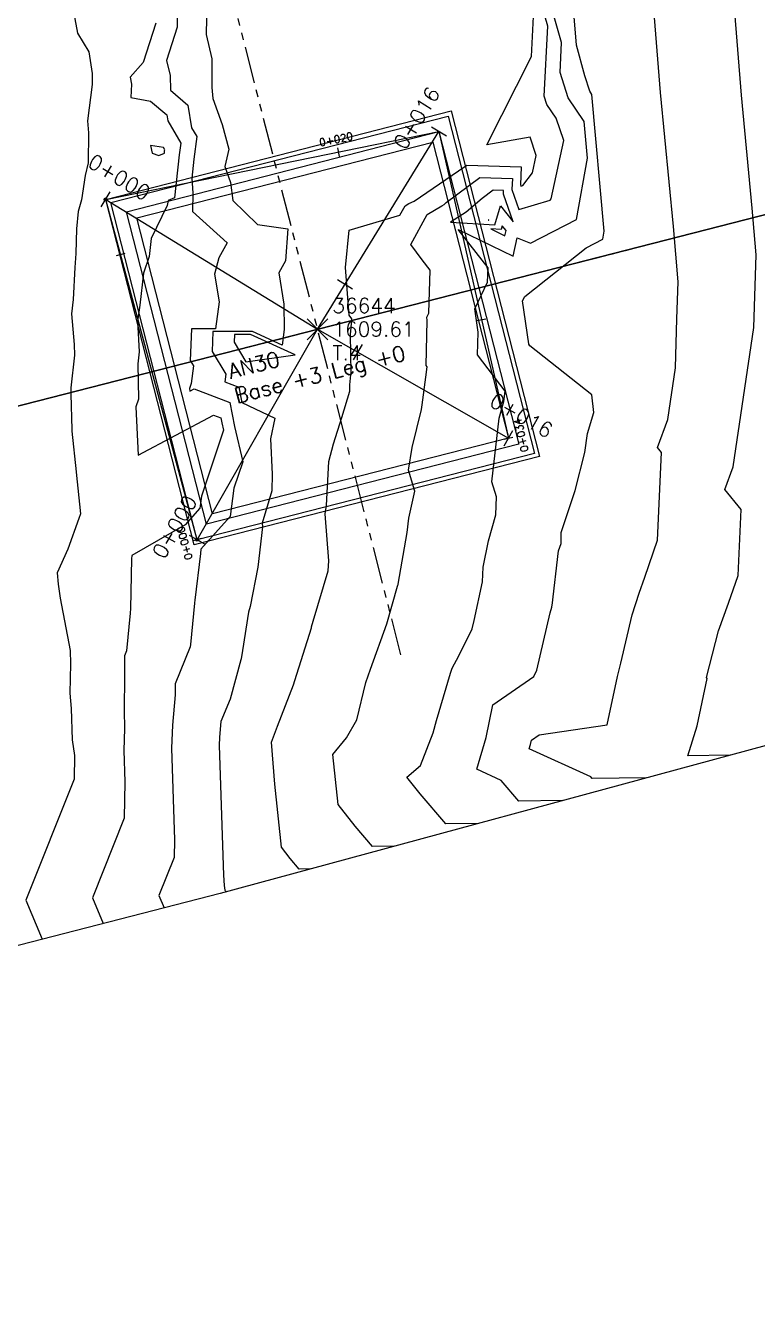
# Model space of a CAD drawing. Header units: metres. Extents: x 419533 to 423558, y 4805342 to 4807578.
# Drawn here: x 420389.65 to 420414.44, y 4805678.51 to 4805722.23 of the extents above; entities that cross this region are included whole.
import ezdxf

# ---------------------------------------------------------------- set-up
doc = ezdxf.new("R2010")
doc.units = ezdxf.units.M
doc.linetypes.add('PHANTOM', pattern=[2.5, 1.25, -0.25, 0.25, -0.25, 0.25, -0.25])
for name, color, linetype in [('_pieds', 253, 'Continuous'), ('C-ROAD-CNTR-N', 92, 'Continuous'), ('C-ROAD-STAN', 11, 'Continuous'), ('C-ROAD-STAN-MAJR', 11, 'Continuous'), ('C-ROAD-STAN-MINR', 11, 'Continuous'), ('C-TINN-BNDY', 110, 'Continuous'), ('C-TOPO-MAJR', 9, 'Continuous'), ('C-TOPO-MINR', 8, 'Continuous'), ('LS', 7, 'Continuous'), ('V-NODE', 1, 'Continuous'), ('V-NODE-TEXT', 11, 'Continuous')]:
    doc.layers.add(name, color=color, linetype=linetype)
doc.styles.get("Standard").update_dxf_attribs({"font": 'simplex.shx'})

# ---------------------------------------------------------------- blocks, each defined once
blk = doc.blocks.new('AeccTickTriangle')
at = {"color": 0, "linetype": 'ByBlock', "lineweight": -2}
blk.add_lwpolyline([(3.05311331771918e-16, 0.6666666666666667), (-0.5773502691896256, -0.333333333333333), (0.5773502691896257, -0.3333333333333335)], close=True, dxfattribs=at)
at = {"color": 0, "linetype": 'ByBlock', "lineweight": -2, "const_width": 0.0625}
blk.add_lwpolyline([(-0.03125, 0, 1), (0.03125, 0, 1)], format="xyb", close=True, dxfattribs=at)
blk = doc.blocks.new('AeccTickLine')
blk.add_line((0, -0.5), (0, 0.5))
blk = doc.blocks.new('AN30 +3 +0')
at = {"linetype": 'PHANTOM', "flags": 128}
for points in [[(0, -11.38231219258159), (0, 11.38231219723821)], [(-11.38231219508452, 2.793967723846436e-09), (11.38231219508452, 2.793967723846436e-09)]]:
    blk.add_lwpolyline(points, dxfattribs=at)
at = {"flags": 128}
blk.add_lwpolyline([(-4.998852019547485, -5.177232140675187), (-4.998852019547485, 5.1772321453318), (5.355612266052049, 5.1772321453318), (5.355612266052049, -5.177232140675187)], close=True, dxfattribs=at)
at = {"layer": 'LS', "insert": (-3.273187459330074, -0.3826381992548704), "char_height": 0.5157699281218149, "width": 9.13591657892082, "attachment_point": 1}
blk.add_mtext('AN30\\PBase +3 Leg +0', dxfattribs=at)
blk = doc.blocks.new('*U73')
at = {"color": 0, "linetype": 'ByBlock', "lineweight": -2, "transparency": 16777216}
for p, q in [((-0.7071067811865476, -0.7071067811865476), (0.7071067811865476, 0.7071067811865476)), ((-0.7071067811865476, 0.7071067811865476), (0.7071067811865476, -0.7071067811865476))]:
    blk.add_line(p, q, dxfattribs=at)
blk = doc.blocks.new('*U104', base_point=(420399.54, 4805711.95, 1609.61))
at = {"layer": 'V-NODE-TEXT', "linetype": 'ByBlock', "char_height": 0.5}
for s, insert, attachment_point in [('36644', (420400.0435533906, 4805712.500000001, 1609.61), 7), ('1609.61', (420400.0435533906, 4805711.95, 1609.61), 4), ('T.4', (420400.0435533906, 4805711.399999999, 1609.61), 1)]:
    blk.add_mtext(s, dxfattribs=dict(at, insert=insert, attachment_point=attachment_point))
blk = doc.blocks.new('*U105', base_point=(420399.54, 4805711.95, 1609.61))
at = {"layer": 'V-NODE-TEXT', "lineweight": -2}
blk.add_blockref('*U104', (420399.54, 4805711.95, 1609.61), dxfattribs=at)
blk = doc.blocks.new('*U106', base_point=(420399.54, 4805711.95, 1609.61))
at = {"layer": 'V-NODE', "lineweight": -2, "xscale": 0.5, "yscale": 0.5, "zscale": 0.5}
blk.add_blockref('*U73', (420399.54, 4805711.95, 1609.61), dxfattribs=at)
at = {"layer": 'V-NODE-TEXT', "lineweight": -2}
blk.add_blockref('*U105', (420399.54, 4805711.95, 1609.61), dxfattribs=at)
blk = doc.blocks.new('tower_bases_layout_1')
at = {"color": 31, "lineweight": 30, "true_color": 0xffbd7a, "elevation": 1718.013}
blk.add_lwpolyline([(423449.834, 4807399.592), (423130.593, 4807500.114), (421950.92, 4806612.998), (421795.045, 4806430.988), (421305.015, 4806147.038), (421305.015, 4806147.038), (420630.083, 4805770.97), (419765.157, 4805549.54), (419617.356, 4805580.088)], dxfattribs=at)
at = {"elevation": 1609.61, "flags": 128}
blk.add_lwpolyline([(420395.9813417965, 4805705.694745731), (420393.4133123474, 4805715.725705575), (420403.4442721914, 4805718.293735024), (420406.0123016404, 4805708.26277518)], close=True, dxfattribs=at)
at = {"layer": '_pieds', "elevation": 1609.61, "flags": 128}
for points in [[(420395.3571249745, 4805704.64093702), (420392.3595036369, 4805716.349922397), (420404.0684890132, 4805719.347543734), (420407.0661103509, 4805707.638558358)], [(420395.4611611115, 4805704.816571806), (420392.535138422, 4805716.245886261), (420403.9644528763, 4805719.171908949), (420406.8904755659, 4805707.742594495)], [(420395.7732695225, 4805705.34347616), (420393.0620427773, 4805715.933777849), (420403.6523444654, 4805718.645004594), (420406.3635712106, 4805708.054702906)]]:
    blk.add_lwpolyline(points, close=True, dxfattribs=at)
at = {"rotation": 14.35989259}
blk.add_blockref('AN30 +3 +0', (420399.54, 4805711.949999997, 1609.61), dxfattribs=at)
at = {"layer": 'V-NODE'}
blk.add_blockref('*U106', (420399.54, 4805711.95, 1609.61), dxfattribs=at)
blk = doc.blocks.new('leg_extensions_profiles_1')
at = {"layer": 'C-ROAD-CNTR-N', "color": 92, "linetype": 'Continuous', "lineweight": -3, "flags": 128}
blk.add_lwpolyline([(420395.4611611115, 4805704.816571806), (420392.3595036369, 4805716.349922397), (420403.6523444654, 4805718.645004594), (420406.0123016404, 4805708.26277518)], dxfattribs=at)
at = {"layer": 'C-ROAD-STAN', "color": 11, "linetype": 'Continuous', "lineweight": -3}
blk.add_circle((420395.4611611115, 4805704.816571806), 0.05, dxfattribs=at)
at = {"layer": 'C-TINN-BNDY', "color": 110, "linetype": 'Continuous', "lineweight": -3, "flags": 128}
blk.add_lwpolyline([(421153.82, 4806042.891), (421085.295, 4806009.979), (421037.348, 4805986.37), (420994.894, 4805949.359), (420921.637, 4805915.578), (420890.205, 4805900.173), (420841.568, 4805872.688), (420793.968, 4805840.145), (420761.057, 4805805.542), (420694.272, 4805788.321), (420637.63, 4805756.679), (420635.977, 4805756.526), (420540.025, 4805730.054), (420500.491, 4805719.481), (420422.087, 4805699.837), (420396.243, 4805692.836), (420350.788, 4805681.109)], dxfattribs=at)
at = {"layer": 'C-TOPO-MAJR', "color": 9, "linetype": 'Continuous', "lineweight": -3, "flags": 128}
for points, elevation in [([(420413.5254108263, 4805697.51771174), (420412.0945939333, 4805697.499119297), (420412.4110424974, 4805698.510801417), (420412.7455677607, 4805700.118334834), (420412.7276109215, 4805700.14690785), (420413.1259053435, 4805701.726117557), (420413.4692344544, 4805702.664706992), (420413.7936247075, 4805703.606613477), (420413.8956428571, 4805705.847589285), (420413.3451866197, 4805706.519084155), (420413.6279632996, 4805707.291530977), (420414.3274398496, 4805712.012552632), (420414.3704048815, 4805713.416335966), (420414.4069876335, 4805714.467903879), (420414.2738830246, 4805716.049212366), (420413.9036789951, 4805719.875884159), (420413.6563899125, 4805722.971854436), (420411.8130587444, 4805727.244392386), (420411.0093048977, 4805731.960149383), (420410.5021855606, 4805732.069985102), (420411.1033124923, 4805733.995317144)], 1615), ([(420399.3082252173, 4805693.666352955), (420398.9192195122, 4805693.661298103), (420398.6157324191, 4805694.016861395), (420398.3151044776, 4805694.397835821), (420398.0900827267, 4805696.537299802), (420397.9799196326, 4805697.961858783), (420398.1830584694, 4805698.498699054), (420398.7255127582, 4805699.903046173), (420398.7653184357, 4805700.04875419), (420399.3323798605, 4805701.832267198), (420399.3379873874, 4805701.86703964), (420399.390627907, 4805702.061265116), (420399.8970539175, 4805703.769483572), (420399.9202426901, 4805704.099958089), (420399.7968328298, 4805705.699110776), (420399.8417177522, 4805705.982282248), (420399.925725, 4805707.468383334), (420400.080415, 4805708.069266667), (420400.3643475366, 4805708.961471371), (420400.6337924529, 4805709.855301887), (420400.6311132075, 4805710.070698113), (420400.663018018, 4805710.409918919), (420400.6755185185, 4805710.46437037), (420400.6535983972, 4805711.776333037), (420400.6780898083, 4805712.012768921), (420400.7009643653, 4805712.307140311), (420400.6092234392, 4805712.421732749), (420400.4895544042, 4805714.041668394), (420400.6096404494, 4805715.303479936), (420402.3324145854, 4805715.811551448), (420402.5081933085, 4805716.129706319), (420402.6363104072, 4805716.206366516), (420402.8126512571, 4805716.286810219), (420404.3216392694, 4805717.312142466), (420404.5956443299, 4805717.514175258), (420406.4393031768, 4805717.456837017), (420406.417620771, 4805716.840029897), (420406.4318289885, 4805716.799080292), (420406.4954556213, 4805716.818081149), (420406.8273435264, 4805717.25450488), (420406.9539074074, 4805717.836425926), (420406.7407857143, 4805718.4525), (420405.2781747312, 4805718.203642474), (420406.790697056, 4805721.194927825), (420406.8698216561, 4805722.774387625)], 1610)]:
    blk.add_lwpolyline(points, dxfattribs=dict(at, elevation=elevation))
at = {"layer": 'C-TOPO-MAJR', "color": 9, "linetype": 'Continuous', "lineweight": -3, "elevation": 1610, "flags": 128}
blk.add_lwpolyline([(420396.7271058358, 4805711.776525223), (420396.7169348556, 4805711.507222969), (420397.1113052065, 4805710.848224416), (420398.7813993903, 4805711.084792683), (420397.2658780816, 4805711.776871358), (420396.7271058358, 4805711.776525223)], close=True, dxfattribs=at)
at = {"layer": 'C-TOPO-MINR', "color": 8, "linetype": 'Continuous', "lineweight": -3, "flags": 128}
for points, elevation in [([(420410.6819737045, 4805696.747439982), (420408.8495331011, 4805696.723628727), (420408.8007107534, 4805696.780828637), (420406.7141024363, 4805697.736375415), (420406.7557043121, 4805697.881158624), (420406.7861816434, 4805698.029016819), (420407.0469276986, 4805698.209244398), (420409.3557923977, 4805698.54591423), (420409.7043679245, 4805700.182966038), (420409.8204708233, 4805700.633091127), (420410.2036176991, 4805702.269906195), (420410.4351724138, 4805703.005), (420410.6340058069, 4805703.548568594), (420411.0650332241, 4805704.800109031), (420411.2005879121, 4805707.777763278), (420411.0652570422, 4805707.94285176), (420411.4129801347, 4805708.892709428), (420411.671424812, 4805710.637046559), (420411.7224508256, 4805712.304203876), (420411.7658971332, 4805713.553064081), (420411.6078198022, 4805715.431053336), (420411.1681591068, 4805719.975674808), (420410.8744743238, 4805723.652502548)], 1614), ([(420407.8385365827, 4805695.977168226), (420406.3669547039, 4805695.95804607), (420405.76333295, 4805696.665244969), (420404.9405697674, 4805697.042023255), (420405.2505708419, 4805698.120891684), (420405.4776761173, 4805699.222673714), (420406.8695850774, 4805700.184760692), (420406.9767609683, 4805700.400618759), (420407.4293664921, 4805702.341785341), (420407.4791438848, 4805702.534769785), (420407.485918584, 4805702.563711504), (420407.4940679611, 4805702.589582524), (420407.708373505, 4805704.440159154), (420407.796769556, 4805704.688940804), (420407.7962551143, 4805705.065527076), (420408.2669356725, 4805706.488959899), (420408.6014372093, 4805707.771989767), (420408.6941916058, 4805708.411919708), (420408.9066746411, 4805709.12977512), (420408.8401246538, 4805709.732756233), (420406.7344304348, 4805711.390965217), (420406.6965510204, 4805711.440438775), (420406.6969068493, 4805711.456342465), (420406.4911999105, 4805712.908751789), (420406.5655496454, 4805713.063257093), (420408.6403606811, 4805714.713329721), (420409.2065881773, 4805715.004455665), (420409.2547141914, 4805715.27420528), (420408.8406753756, 4805719.908118224), (420408.764361038, 4805720.021395638), (420408.5985301205, 4805720.53173494), (420408.3125860656, 4805721.578487705), (420408.0925587352, 4805724.33315066)], 1613), ([(420404.9950994609, 4805695.206896468), (420403.8843763067, 4805695.192463415), (420403.017833382, 4805696.207698862), (420402.5710473083, 4805696.773893964), (420403.0284777543, 4805697.170064619), (420403.4581970075, 4805698.27176808), (420403.5706996663, 4805698.696908787), (420404.0417780679, 4805700.295057441), (420404.1066342542, 4805700.463325967), (420404.3297130045, 4805700.886816143), (420404.7846278366, 4805701.803039335), (420404.850458886, 4805702.085380195), (420405.1251442006, 4805703.388615987), (420405.1582526882, 4805703.88822043), (420405.3387033595, 4805704.781731952), (420405.5791771539, 4805705.657921588), (420405.603355229, 4805706.271859119), (420405.4517963447, 4805706.784373368), (420405.6913203125, 4805708.935273438), (420405.8509431818, 4805709.50737013), (420405.9043501462, 4805709.84813962), (420404.9608853256, 4805711.080380467), (420404.9781853881, 4805711.85360274), (420404.8673179785, 4805712.636390429), (420405.3049025119, 4805713.545729665), (420405.321384136, 4805714.034671955), (420404.3114357262, 4805715.327721202), (420406.1689531696, 4805714.42302627), (420406.3107750385, 4805715.042798151), (420406.7552131503, 4805714.868478323), (420408.3179182266, 4805715.67194335), (420408.6890376238, 4805717.752093069), (420408.5781018942, 4805718.993683213), (420408.0392764197, 4805719.79349041), (420407.7615882353, 4805720.648066845), (420407.8124968153, 4805721.664287534), (420407.0717872208, 4805724.243268301)], 1612), ([(420402.1516623391, 4805694.436624711), (420401.4017979094, 4805694.426880759), (420400.8167829005, 4805695.112280129), (420400.2372793177, 4805695.846663113), (420400.0591220261, 4805697.540548733), (420400.5265833333, 4805698.102750001), (420400.8717446647, 4805698.721122714), (420401.1817176955, 4805699.985225515), (420401.331874028, 4805700.434629859), (420401.8849965126, 4805701.964287707), (420402.2532628571, 4805703.248085714), (420402.2664515753, 4805703.284031505), (420402.2693876405, 4805703.295873595), (420402.276048951, 4805703.315615384), (420402.5729711865, 4805705.065577966), (420402.6308969957, 4805705.549875537), (420402.8379615385, 4805706.461807692), (420402.6252002924, 4805707.175650585), (420402.7498235931, 4805707.941215368), (420403.0588756983, 4805709.229903632), (420403.0853681687, 4805709.384564717), (420403.2048014706, 4805710.331286765), (420403.25888231, 4805710.676355994), (420403.2252196308, 4805710.720322158), (420403.259463927, 4805712.250863014), (420403.2434360465, 4805712.364029069), (420403.3066967703, 4805712.495490431), (420403.3559450425, 4805713.956484986), (420403.0856981132, 4805714.30248542), (420402.6977011294, 4805714.825578627), (420403.2549405204, 4805715.834167286), (420403.7478185291, 4805716.12908596), (420403.8260840297, 4805716.179893223), (420403.8942874768, 4805716.238819248), (420405.0437297496, 4805717.086340207), (420406.1433777625, 4805717.052140884), (420406.1304453186, 4805716.68424705), (420406.3666569343, 4805716.003459854), (420407.4244497041, 4805716.319349112), (420407.4597443071, 4805716.365760572), (420407.8890925926, 4805718.339837232), (420407.6243014184, 4805719.105273049), (420407.3141918014, 4805719.565585182), (420407.222372549, 4805719.848155972), (420407.3411592357, 4805722.21933758), (420406.891266129, 4805723.785762097)], 1611), ([(420395.7738284107, 4805722.488153305), (420395.7700962644, 4805721.939346264), (420395.9550597015, 4805721.116172471), (420395.9603528428, 4805720.141530101), (420395.9896883721, 4805719.763353488), (420396.3067674419, 4805718.887093023), (420396.5285809312, 4805718.053858093), (420396.400005848, 4805717.460368421), (420396.5939645254, 4805716.926347076), (420396.6709853096, 4805716.308008394), (420397.5078995434, 4805715.494858447), (420398.5272380122, 4805715.348085441), (420398.4534331984, 4805714.265222672), (420398.2323630573, 4805713.8562293), (420398.4015090752, 4805712.801787381), (420398.4136785714, 4805711.936513606), (420398.3435573376, 4805711.41357498), (420397.338939489, 4805711.872344241), (420395.9948275635, 4805711.871480713), (420395.9694533244, 4805711.199633983), (420396.4306190987, 4805710.429019313), (420396.3990722892, 4805710.16489759), (420396.8727045859, 4805709.984944543), (420396.9680242215, 4805709.471706748), (420398.0890502839, 4805708.933014599), (420397.9455267341, 4805708.233585983), (420397.9994123989, 4805707.041164421), (420397.9872051282, 4805706.478846153), (420397.6612122905, 4805705.374452514), (420397.6696554524, 4805705.251313225), (420397.5192140468, 4805703.888989966), (420397.2516324022, 4805702.555471508), (420397.2010504504, 4805702.368841441), (420396.9907943925, 4805701.065037384), (420396.9536502617, 4805700.782435603), (420396.941376357, 4805700.750668275), (420396.5765, 4805699.413249999), (420396.2663979592, 4805698.659666181), (420396.2191916376, 4805698.128108014), (420396.2089307317, 4805697.849470895), (420396.349640625, 4805693.453053125), (420396.3766479153, 4805693.103812045), (420396.3929296376, 4805692.949008529), (420396.4146819375, 4805692.921442661), (420396.436641115, 4805692.895715447), (420396.4647880955, 4805692.896081197)], 1609), ([(420394.7805889328, 4805722.993936758), (420394.7806809141, 4805722.180840457), (420394.4153891129, 4805721.058932795), (420394.5497299178, 4805720.551248576), (420394.5532553594, 4805720.047833543), (420395.1447108541, 4805719.547597865), (420395.2724914573, 4805718.776156784), (420395.4450244173, 4805718.477652978), (420395.3472618182, 4805717.71610909), (420395.2744914005, 4805717.064321867), (420395.308975, 4805716.558573611), (420395.3008675721, 4805715.942113752), (420396.4817915058, 4805714.874316602), (420396.1936962457, 4805714.374935153), (420396.051163031, 4805713.811384615), (420396.2071512915, 4805712.879579336), (420396.0780149626, 4805711.9669601), (420395.2625492911, 4805711.966436202), (420395.2219717932, 4805710.892044997), (420395.330833691, 4805710.710135194), (420395.2599135136, 4805710.116364865), (420395.2018507348, 4805709.94383372), (420395.2063279387, 4805709.849816013), (420395.3534662623, 4805709.927937074), (420396.5694696055, 4805709.465925702), (420396.7202015691, 4805708.654326494), (420397.0062219917, 4805707.461693984), (420396.7058852188, 4805706.562466556), (420396.5791223582, 4805705.607740823), (420395.5878322211, 4805704.500094376), (420395.5702564102, 4805704.354179487), (420395.3795636364, 4805702.769472727), (420395.3671985158, 4805702.68390538), (420395.3670273128, 4805702.673889868), (420395.229424979, 4805701.265969824), (420395.221787234, 4805701.189148936), (420394.7122789318, 4805699.935428783), (420394.7114350649, 4805699.566616884), (420394.6198885018, 4805698.535773519), (420394.5913697561, 4805697.761340813), (420394.6909351129, 4805694.650465708), (420394.6805062518, 4805694.056396627), (420394.1637190446, 4805692.762402263), (420394.3389742856, 4805692.344777702)], 1608), ([(420394.0642187897, 4805722.322609395), (420393.631, 4805720.99208), (420393.189892, 4805720.487036), (420393.2384267782, 4805720.257518829), (420393.2108047663, 4805719.798537122), (420393.8827960725, 4805719.674634441), (420394.4285186832, 4805719.213078292), (420394.4614361809, 4805719.014347739), (420394.9022941177, 4805718.251607843), (420394.8519890909, 4805717.859745454), (420394.6897807487, 4805716.406884136), (420394.4742090396, 4805716.316152543), (420394.4396970387, 4805716.146066059), (420393.9027146933, 4805715.025590585), (420393.8359517685, 4805714.409411576), (420393.6401614301, 4805713.851742146), (420393.5141413044, 4805712.763255435), (420393.439132116, 4805712.220969925), (420393.4904218258, 4805711.184143757), (420393.4479037698, 4805710.783289682), (420393.4682546046, 4805709.581199351), (420393.3797316318, 4805709.318157), (420393.4576056218, 4805707.682865418), (420396.0168476119, 4805709.041659591), (420396.266234625, 4805708.946906861), (420396.2971478576, 4805708.780458057), (420396.355807054, 4805708.535864108), (420395.6072064409, 4805706.294506193), (420395.5527968113, 4805705.88471524), (420395.0506796116, 4805705.323660194), (420393.2504793389, 4805704.284818182), (420393.2336178108, 4805704.168135436), (420393.2049127753, 4805702.488867842), (420393.1891902766, 4805702.327998323), (420393.062212766, 4805701.050851064), (420392.992694362, 4805700.879790802), (420392.9911650944, 4805700.211424529), (420392.986967581, 4805699.027700748), (420393.0014146341, 4805698.422853658), (420392.9738087805, 4805697.673210732), (420393.0075675565, 4805696.618432854), (420392.9858275661, 4805695.38003722), (420391.9085336266, 4805692.682578253), (420392.2738704738, 4805691.811998637)], 1607), ([(420391.0780903517, 4805723.747217489), (420391.3998627451, 4805721.985843137), (420391.7890534759, 4805721.350805704), (420391.8980389611, 4805720.61522078), (420391.8985610143, 4805720.238622821), (420391.7412190476, 4805719.010095238), (420391.7767293666, 4805718.606917466), (420391.7612495344, 4805717.585333333), (420391.6633287671, 4805717.155159817), (420391.5425725456, 4805716.330773241), (420391.4233835227, 4805715.940241477), (420391.3725121951, 4805715.355670732), (420391.3432621544, 4805714.521065777), (420391.3136329787, 4805714.036776596), (420391.2620719212, 4805712.962565517), (420391.205197446, 4805712.46843222), (420391.2862420938, 4805711.42887241), (420391.3022659218, 4805711.069278212), (420391.1726135509, 4805709.968883312), (420391.1754489796, 4805709.748564626), (420391.2118958595, 4805708.556287328), (420391.2129279476, 4805708.498332969), (420391.3533459821, 4805707.124184152), (420391.3544492187, 4805707.104898438), (420391.5015261194, 4805705.690358208), (420391.4445175719, 4805705.533884984), (420391.0742250185, 4805704.495637306), (420390.7116310559, 4805703.698442237), (420390.7428908849, 4805703.317414504), (420390.8152867797, 4805702.833347796), (420391.1593811659, 4805701.063919283), (420391.1717681388, 4805700.608488959), (420391.1492131148, 4805699.622414308), (420391.1944871355, 4805699.098442539), (420391.2175121951, 4805698.03349201), (420391.3053316733, 4805697.511585657), (420391.2911488805, 4805696.703677814), (420389.6533482087, 4805692.602754243), (420390.2087666622, 4805691.279219572)], 1606)]:
    blk.add_lwpolyline(points, dxfattribs=dict(at, elevation=elevation))
for points, elevation in [([(420393.9351012658, 4805717.914784811), (420394.1600964467, 4805717.842253807), (420394.3475347594, 4805717.921144385), (420394.3567163636, 4805718.003381819), (420394.359563818, 4805718.025562708), (420394.3146297335, 4805718.103304348), (420393.8818591549, 4805718.181014084), (420393.9351012658, 4805717.914784811)], 1606), ([(420405.7372943221, 4805716.131363847), (420406.1694455128, 4805715.588391026), (420405.8432698663, 4805716.528464201), (420405.8474523481, 4805716.647444751), (420405.4918151694, 4805716.658505155), (420405.1200740284, 4805716.38440839), (420404.5749233983, 4805715.913412256), (420404.0515826558, 4805715.573677506), (420405.5499535193, 4805715.485122178), (420405.7372943221, 4805716.131363847)], 1612), ([(420405.3343714033, 4805715.642271359), (420405.3397185741, 4805715.660716699), (420405.323762767, 4805715.646931291), (420405.318068654, 4805715.643234869), (420405.3343714033, 4805715.642271359)], 1613), ([(420405.888541976, 4805715.116915477), (420405.9297223231, 4805715.296876588), (420405.8027636153, 4805715.456392815), (420405.7655356352, 4805715.327972997), (420405.4123402778, 4805715.348847223), (420405.888541976, 4805715.116915477)], 1611)]:
    blk.add_lwpolyline(points, close=True, dxfattribs=dict(at, elevation=elevation))
at = {"layer": 'C-ROAD-STAN', "color": 11, "linetype": 'Continuous', "lineweight": -3, "xscale": 0.02999999999999999, "yscale": 0.02999999999999999, "zscale": 0.02999999999999999}
for p in [(420403.6523444654, 4805718.645004594), (420392.3595036369, 4805716.349922397)]:
    blk.add_blockref('AeccTickTriangle', p, dxfattribs=at)
at = {"layer": 'C-ROAD-STAN-MAJR', "color": 11, "linetype": 'Continuous', "lineweight": -3, "xscale": 0.3, "yscale": 0.3, "zscale": 0.3}
for p, rotation in [((420400.2549629691, 4805717.954543274), 11.48795481410124), ((420406.0123016404, 4805708.26277518), 282.8061529834145), ((420395.4611611115, 4805704.816571806), 105.0523887261504)]:
    blk.add_blockref('AeccTickLine', p, dxfattribs=dict(at, rotation=rotation))
at = {"layer": 'C-ROAD-STAN-MINR', "color": 11, "linetype": 'Continuous', "lineweight": -3, "xscale": 0.3, "yscale": 0.3, "zscale": 0.3}
for p, rotation in [((420392.8641397452, 4805714.473459505), 105.0523887261504), ((420405.1004417332, 4805712.274347445), 282.8061529834145)]:
    blk.add_blockref('AeccTickLine', p, dxfattribs=dict(at, rotation=rotation))
at = {"layer": 'C-ROAD-STAN-MAJR', "color": 11, "linetype": 'Continuous', "lineweight": -3, "char_height": 0.254}
for s, insert, attachment_point, rotation in [('0+020', (420400.1925257065, 4805718.261762802), 8, 11.487954814101258), ('0+034', (420406.3180035024, 4805708.332263464), 2, 102.8061529834145), ('0+000', (420395.1584176821, 4805704.735155187), 8, 105.0523887261504)]:
    blk.add_mtext(s, dxfattribs=dict(at, insert=insert, attachment_point=attachment_point, rotation=rotation))

msp = doc.modelspace()

# ---------------------------------------------------------------- linework, layer by layer
at = {"layer": 'C-ROAD-CNTR-N', "color": 92, "linetype": 'Continuous', "lineweight": -3, "flags": 128}
for points in [[(420395.4611611115, 4805704.816571806), (420399.5399999996, 4805711.95), (420403.6523444654, 4805718.645004594)], [(420392.3595036369, 4805716.349922397), (420399.54, 4805711.95), (420406.0123016404, 4805708.26277518)]]:
    msp.add_lwpolyline(points, dxfattribs=at)
at = {"layer": 'C-ROAD-STAN', "color": 11, "linetype": 'Continuous', "lineweight": -3}
for centre in [(420392.3595036369, 4805716.349922397), (420395.4611611115, 4805704.816571806)]:
    msp.add_circle(centre, 0.05, dxfattribs=at)
at = {"layer": 'C-TOPO-MAJR', "color": 9, "linetype": 'Continuous', "lineweight": -3, "flags": 128}
for points, elevation in [([(420413.5254108263, 4805697.51771174), (420412.0945939333, 4805697.499119297), (420412.4110424974, 4805698.510801417), (420412.7455677607, 4805700.118334834), (420412.7276109215, 4805700.14690785), (420413.1259053435, 4805701.726117557), (420413.4692344544, 4805702.664706992), (420413.7936247075, 4805703.606613477), (420413.8956428571, 4805705.847589285), (420413.3451866197, 4805706.519084155), (420413.6279632996, 4805707.291530977), (420414.3274398496, 4805712.012552632), (420414.3704048815, 4805713.416335966), (420414.4069876335, 4805714.467903879), (420414.2738830246, 4805716.049212366), (420413.9036789951, 4805719.875884159), (420413.6563899125, 4805722.971854436), (420411.8130587444, 4805727.244392386), (420411.0093048977, 4805731.960149383), (420410.5021855606, 4805732.069985102), (420411.1033124923, 4805733.995317144)], 1615), ([(420399.3082252173, 4805693.666352955), (420398.9192195122, 4805693.661298103), (420398.6157324191, 4805694.016861395), (420398.3151044776, 4805694.397835821), (420398.0900827267, 4805696.537299802), (420397.9799196326, 4805697.961858783), (420398.1830584694, 4805698.498699054), (420398.7255127582, 4805699.903046173), (420398.7653184357, 4805700.04875419), (420399.3323798605, 4805701.832267198), (420399.3379873874, 4805701.86703964), (420399.390627907, 4805702.061265116), (420399.8970539175, 4805703.769483572), (420399.9202426901, 4805704.099958089), (420399.7968328298, 4805705.699110776), (420399.8417177522, 4805705.982282248), (420399.925725, 4805707.468383334), (420400.080415, 4805708.069266667), (420400.3643475366, 4805708.961471371), (420400.6337924529, 4805709.855301887), (420400.6311132075, 4805710.070698113), (420400.663018018, 4805710.409918919), (420400.6755185185, 4805710.46437037), (420400.6535983972, 4805711.776333037), (420400.6780898083, 4805712.012768921), (420400.7009643653, 4805712.307140311), (420400.6092234392, 4805712.421732749), (420400.4895544042, 4805714.041668394), (420400.6096404494, 4805715.303479936), (420402.3324145854, 4805715.811551448), (420402.5081933085, 4805716.129706319), (420402.6363104072, 4805716.206366516), (420402.8126512571, 4805716.286810219), (420404.3216392694, 4805717.312142466), (420404.5956443299, 4805717.514175258), (420406.4393031768, 4805717.456837017), (420406.417620771, 4805716.840029897), (420406.4318289885, 4805716.799080292), (420406.4954556213, 4805716.818081149), (420406.8273435264, 4805717.25450488), (420406.9539074074, 4805717.836425926), (420406.7407857143, 4805718.4525), (420405.2781747312, 4805718.203642474), (420406.790697056, 4805721.194927825), (420406.8698216561, 4805722.774387625)], 1610)]:
    msp.add_lwpolyline(points, dxfattribs=dict(at, elevation=elevation))
at = {"layer": 'C-TOPO-MAJR', "color": 9, "linetype": 'Continuous', "lineweight": -3, "elevation": 1610, "flags": 128}
msp.add_lwpolyline([(420396.7271058358, 4805711.776525223), (420396.7169348556, 4805711.507222969), (420397.1113052065, 4805710.848224416), (420398.7813993903, 4805711.084792683), (420397.2658780816, 4805711.776871358), (420396.7271058358, 4805711.776525223)], close=True, dxfattribs=at)
at = {"layer": 'C-TOPO-MINR', "color": 8, "linetype": 'Continuous', "lineweight": -3, "flags": 128}
for points, elevation in [([(420404.9950994609, 4805695.206896468), (420403.8843763067, 4805695.192463415), (420403.017833382, 4805696.207698862), (420402.5710473083, 4805696.773893964), (420403.0284777543, 4805697.170064619), (420403.4581970075, 4805698.27176808), (420403.5706996663, 4805698.696908787), (420404.0417780679, 4805700.295057441), (420404.1066342542, 4805700.463325967), (420404.3297130045, 4805700.886816143), (420404.7846278366, 4805701.803039335), (420404.850458886, 4805702.085380195), (420405.1251442006, 4805703.388615987), (420405.1582526882, 4805703.88822043), (420405.3387033595, 4805704.781731952), (420405.5791771539, 4805705.657921588), (420405.603355229, 4805706.271859119), (420405.4517963447, 4805706.784373368), (420405.6913203125, 4805708.935273438), (420405.8509431818, 4805709.50737013), (420405.9043501462, 4805709.84813962), (420404.9608853256, 4805711.080380467), (420404.9781853881, 4805711.85360274), (420404.8673179785, 4805712.636390429), (420405.3049025119, 4805713.545729665), (420405.321384136, 4805714.034671955), (420404.3114357262, 4805715.327721202), (420406.1689531696, 4805714.42302627), (420406.3107750385, 4805715.042798151), (420406.7552131503, 4805714.868478323), (420408.3179182266, 4805715.67194335), (420408.6890376238, 4805717.752093069), (420408.5781018942, 4805718.993683213), (420408.0392764197, 4805719.79349041), (420407.7615882353, 4805720.648066845), (420407.8124968153, 4805721.664287534), (420407.0717872208, 4805724.243268301)], 1612), ([(420407.8385365827, 4805695.977168226), (420406.3669547039, 4805695.95804607), (420405.76333295, 4805696.665244969), (420404.9405697674, 4805697.042023255), (420405.2505708419, 4805698.120891684), (420405.4776761173, 4805699.222673714), (420406.8695850774, 4805700.184760692), (420406.9767609683, 4805700.400618759), (420407.4293664921, 4805702.341785341), (420407.4791438848, 4805702.534769785), (420407.485918584, 4805702.563711504), (420407.4940679611, 4805702.589582524), (420407.708373505, 4805704.440159154), (420407.796769556, 4805704.688940804), (420407.7962551143, 4805705.065527076), (420408.2669356725, 4805706.488959899), (420408.6014372093, 4805707.771989767), (420408.6941916058, 4805708.411919708), (420408.9066746411, 4805709.12977512), (420408.8401246538, 4805709.732756233), (420406.7344304348, 4805711.390965217), (420406.6965510204, 4805711.440438775), (420406.6969068493, 4805711.456342465), (420406.4911999105, 4805712.908751789), (420406.5655496454, 4805713.063257093), (420408.6403606811, 4805714.713329721), (420409.2065881773, 4805715.004455665), (420409.2547141914, 4805715.27420528), (420408.8406753756, 4805719.908118224), (420408.764361038, 4805720.021395638), (420408.5985301205, 4805720.53173494), (420408.3125860656, 4805721.578487705), (420408.0925587352, 4805724.33315066)], 1613), ([(420391.0780903517, 4805723.747217489), (420391.3998627451, 4805721.985843137), (420391.7890534759, 4805721.350805704), (420391.8980389611, 4805720.61522078), (420391.8985610143, 4805720.238622821), (420391.7412190476, 4805719.010095238), (420391.7767293666, 4805718.606917466), (420391.7612495344, 4805717.585333333), (420391.6633287671, 4805717.155159817), (420391.5425725456, 4805716.330773241), (420391.4233835227, 4805715.940241477), (420391.3725121951, 4805715.355670732), (420391.3432621544, 4805714.521065777), (420391.3136329787, 4805714.036776596), (420391.2620719212, 4805712.962565517), (420391.205197446, 4805712.46843222), (420391.2862420938, 4805711.42887241), (420391.3022659218, 4805711.069278212), (420391.1726135509, 4805709.968883312), (420391.1754489796, 4805709.748564626), (420391.2118958595, 4805708.556287328), (420391.2129279476, 4805708.498332969), (420391.3533459821, 4805707.124184152), (420391.3544492187, 4805707.104898438), (420391.5015261194, 4805705.690358208), (420391.4445175719, 4805705.533884984), (420391.0742250185, 4805704.495637306), (420390.7116310559, 4805703.698442237), (420390.7428908849, 4805703.317414504), (420390.8152867797, 4805702.833347796), (420391.1593811659, 4805701.063919283), (420391.1717681388, 4805700.608488959), (420391.1492131148, 4805699.622414308), (420391.1944871355, 4805699.098442539), (420391.2175121951, 4805698.03349201), (420391.3053316733, 4805697.511585657), (420391.2911488805, 4805696.703677814), (420389.6533482087, 4805692.602754243), (420390.2087666622, 4805691.279219572)], 1606), ([(420402.1516623391, 4805694.436624711), (420401.4017979094, 4805694.426880759), (420400.8167829005, 4805695.112280129), (420400.2372793177, 4805695.846663113), (420400.0591220261, 4805697.540548733), (420400.5265833333, 4805698.102750001), (420400.8717446647, 4805698.721122714), (420401.1817176955, 4805699.985225515), (420401.331874028, 4805700.434629859), (420401.8849965126, 4805701.964287707), (420402.2532628571, 4805703.248085714), (420402.2664515753, 4805703.284031505), (420402.2693876405, 4805703.295873595), (420402.276048951, 4805703.315615384), (420402.5729711865, 4805705.065577966), (420402.6308969957, 4805705.549875537), (420402.8379615385, 4805706.461807692), (420402.6252002924, 4805707.175650585), (420402.7498235931, 4805707.941215368), (420403.0588756983, 4805709.229903632), (420403.0853681687, 4805709.384564717), (420403.2048014706, 4805710.331286765), (420403.25888231, 4805710.676355994), (420403.2252196308, 4805710.720322158), (420403.259463927, 4805712.250863014), (420403.2434360465, 4805712.364029069), (420403.3066967703, 4805712.495490431), (420403.3559450425, 4805713.956484986), (420403.0856981132, 4805714.30248542), (420402.6977011294, 4805714.825578627), (420403.2549405204, 4805715.834167286), (420403.7478185291, 4805716.12908596), (420403.8260840297, 4805716.179893223), (420403.8942874768, 4805716.238819248), (420405.0437297496, 4805717.086340207), (420406.1433777625, 4805717.052140884), (420406.1304453186, 4805716.68424705), (420406.3666569343, 4805716.003459854), (420407.4244497041, 4805716.319349112), (420407.4597443071, 4805716.365760572), (420407.8890925926, 4805718.339837232), (420407.6243014184, 4805719.105273049), (420407.3141918014, 4805719.565585182), (420407.222372549, 4805719.848155972), (420407.3411592357, 4805722.21933758), (420406.891266129, 4805723.785762097)], 1611), ([(420410.6819737045, 4805696.747439982), (420408.8495331011, 4805696.723628727), (420408.8007107534, 4805696.780828637), (420406.7141024363, 4805697.736375415), (420406.7557043121, 4805697.881158624), (420406.7861816434, 4805698.029016819), (420407.0469276986, 4805698.209244398), (420409.3557923977, 4805698.54591423), (420409.7043679245, 4805700.182966038), (420409.8204708233, 4805700.633091127), (420410.2036176991, 4805702.269906195), (420410.4351724138, 4805703.005), (420410.6340058069, 4805703.548568594), (420411.0650332241, 4805704.800109031), (420411.2005879121, 4805707.777763278), (420411.0652570422, 4805707.94285176), (420411.4129801347, 4805708.892709428), (420411.671424812, 4805710.637046559), (420411.7224508256, 4805712.304203876), (420411.7658971332, 4805713.553064081), (420411.6078198022, 4805715.431053336), (420411.1681591068, 4805719.975674808), (420410.8744743238, 4805723.652502548)], 1614), ([(420394.7805889328, 4805722.993936758), (420394.7806809141, 4805722.180840457), (420394.4153891129, 4805721.058932795), (420394.5497299178, 4805720.551248576), (420394.5532553594, 4805720.047833543), (420395.1447108541, 4805719.547597865), (420395.2724914573, 4805718.776156784), (420395.4450244173, 4805718.477652978), (420395.3472618182, 4805717.71610909), (420395.2744914005, 4805717.064321867), (420395.308975, 4805716.558573611), (420395.3008675721, 4805715.942113752), (420396.4817915058, 4805714.874316602), (420396.1936962457, 4805714.374935153), (420396.051163031, 4805713.811384615), (420396.2071512915, 4805712.879579336), (420396.0780149626, 4805711.9669601), (420395.2625492911, 4805711.966436202), (420395.2219717932, 4805710.892044997), (420395.330833691, 4805710.710135194), (420395.2599135136, 4805710.116364865), (420395.2018507348, 4805709.94383372), (420395.2063279387, 4805709.849816013), (420395.3534662623, 4805709.927937074), (420396.5694696055, 4805709.465925702), (420396.7202015691, 4805708.654326494), (420397.0062219917, 4805707.461693984), (420396.7058852188, 4805706.562466556), (420396.5791223582, 4805705.607740823), (420395.5878322211, 4805704.500094376), (420395.5702564102, 4805704.354179487), (420395.3795636364, 4805702.769472727), (420395.3671985158, 4805702.68390538), (420395.3670273128, 4805702.673889868), (420395.229424979, 4805701.265969824), (420395.221787234, 4805701.189148936), (420394.7122789318, 4805699.935428783), (420394.7114350649, 4805699.566616884), (420394.6198885018, 4805698.535773519), (420394.5913697561, 4805697.761340813), (420394.6909351129, 4805694.650465708), (420394.6805062518, 4805694.056396627), (420394.1637190446, 4805692.762402263), (420394.3389742856, 4805692.344777702)], 1608), ([(420394.0642187897, 4805722.322609395), (420393.631, 4805720.99208), (420393.189892, 4805720.487036), (420393.2384267782, 4805720.257518829), (420393.2108047663, 4805719.798537122), (420393.8827960725, 4805719.674634441), (420394.4285186832, 4805719.213078292), (420394.4614361809, 4805719.014347739), (420394.9022941177, 4805718.251607843), (420394.8519890909, 4805717.859745454), (420394.6897807487, 4805716.406884136), (420394.4742090396, 4805716.316152543), (420394.4396970387, 4805716.146066059), (420393.9027146933, 4805715.025590585), (420393.8359517685, 4805714.409411576), (420393.6401614301, 4805713.851742146), (420393.5141413044, 4805712.763255435), (420393.439132116, 4805712.220969925), (420393.4904218258, 4805711.184143757), (420393.4479037698, 4805710.783289682), (420393.4682546046, 4805709.581199351), (420393.3797316318, 4805709.318157), (420393.4576056218, 4805707.682865418), (420396.0168476119, 4805709.041659591), (420396.266234625, 4805708.946906861), (420396.2971478576, 4805708.780458057), (420396.355807054, 4805708.535864108), (420395.6072064409, 4805706.294506193), (420395.5527968113, 4805705.88471524), (420395.0506796116, 4805705.323660194), (420393.2504793389, 4805704.284818182), (420393.2336178108, 4805704.168135436), (420393.2049127753, 4805702.488867842), (420393.1891902766, 4805702.327998323), (420393.062212766, 4805701.050851064), (420392.992694362, 4805700.879790802), (420392.9911650944, 4805700.211424529), (420392.986967581, 4805699.027700748), (420393.0014146341, 4805698.422853658), (420392.9738087805, 4805697.673210732), (420393.0075675565, 4805696.618432854), (420392.9858275661, 4805695.38003722), (420391.9085336266, 4805692.682578253), (420392.2738704738, 4805691.811998637)], 1607), ([(420395.7738284107, 4805722.488153305), (420395.7700962644, 4805721.939346264), (420395.9550597015, 4805721.116172471), (420395.9603528428, 4805720.141530101), (420395.9896883721, 4805719.763353488), (420396.3067674419, 4805718.887093023), (420396.5285809312, 4805718.053858093), (420396.400005848, 4805717.460368421), (420396.5939645254, 4805716.926347076), (420396.6709853096, 4805716.308008394), (420397.5078995434, 4805715.494858447), (420398.5272380122, 4805715.348085441), (420398.4534331984, 4805714.265222672), (420398.2323630573, 4805713.8562293), (420398.4015090752, 4805712.801787381), (420398.4136785714, 4805711.936513606), (420398.3435573376, 4805711.41357498), (420397.338939489, 4805711.872344241), (420395.9948275635, 4805711.871480713), (420395.9694533244, 4805711.199633983), (420396.4306190987, 4805710.429019313), (420396.3990722892, 4805710.16489759), (420396.8727045859, 4805709.984944543), (420396.9680242215, 4805709.471706748), (420398.0890502839, 4805708.933014599), (420397.9455267341, 4805708.233585983), (420397.9994123989, 4805707.041164421), (420397.9872051282, 4805706.478846153), (420397.6612122905, 4805705.374452514), (420397.6696554524, 4805705.251313225), (420397.5192140468, 4805703.888989966), (420397.2516324022, 4805702.555471508), (420397.2010504504, 4805702.368841441), (420396.9907943925, 4805701.065037384), (420396.9536502617, 4805700.782435603), (420396.941376357, 4805700.750668275), (420396.5765, 4805699.413249999), (420396.2663979592, 4805698.659666181), (420396.2191916376, 4805698.128108014), (420396.2089307317, 4805697.849470895), (420396.349640625, 4805693.453053125), (420396.3766479153, 4805693.103812045), (420396.3929296376, 4805692.949008529), (420396.4146819375, 4805692.921442661), (420396.436641115, 4805692.895715447), (420396.4647880955, 4805692.896081197)], 1609)]:
    msp.add_lwpolyline(points, dxfattribs=dict(at, elevation=elevation))
for points, elevation in [([(420393.9351012658, 4805717.914784811), (420394.1600964467, 4805717.842253807), (420394.3475347594, 4805717.921144385), (420394.3567163636, 4805718.003381819), (420394.359563818, 4805718.025562708), (420394.3146297335, 4805718.103304348), (420393.8818591549, 4805718.181014084), (420393.9351012658, 4805717.914784811)], 1606), ([(420405.7372943221, 4805716.131363847), (420406.1694455128, 4805715.588391026), (420405.8432698663, 4805716.528464201), (420405.8474523481, 4805716.647444751), (420405.4918151694, 4805716.658505155), (420405.1200740284, 4805716.38440839), (420404.5749233983, 4805715.913412256), (420404.0515826558, 4805715.573677506), (420405.5499535193, 4805715.485122178), (420405.7372943221, 4805716.131363847)], 1612), ([(420405.3343714033, 4805715.642271359), (420405.3397185741, 4805715.660716699), (420405.323762767, 4805715.646931291), (420405.318068654, 4805715.643234869), (420405.3343714033, 4805715.642271359)], 1613), ([(420405.888541976, 4805715.116915477), (420405.9297223231, 4805715.296876588), (420405.8027636153, 4805715.456392815), (420405.7655356352, 4805715.327972997), (420405.4123402778, 4805715.348847223), (420405.888541976, 4805715.116915477)], 1611)]:
    msp.add_lwpolyline(points, close=True, dxfattribs=dict(at, elevation=elevation))

# ---------------------------------------------------------------- block references
for name in ['leg_extensions_profiles_1', 'tower_bases_layout_1']:
    msp.add_blockref(name, (0, 0))
at = {"layer": 'C-ROAD-STAN', "color": 11, "linetype": 'Continuous', "lineweight": -3, "xscale": 0.02999999999999999, "yscale": 0.02999999999999999, "zscale": 0.02999999999999999}
for p in [(420399.5399999996, 4805711.95), (420399.54, 4805711.95)]:
    msp.add_blockref('AeccTickTriangle', p, dxfattribs=at)
at = {"layer": 'C-ROAD-STAN-MAJR', "color": 11, "linetype": 'Continuous', "lineweight": -3}
for p, xscale, yscale, zscale, rotation in [((420403.6523444654, 4805718.645004594), 0.5999999999999999, 0.5999999999999999, 0.5999999999999999, 58.44005974955009), ((420392.3595036369, 4805716.349922397), 0.5999999999999999, 0.5999999999999999, 0.5999999999999999, 328.5016906244054), ((420406.0123016404, 4805708.26277518), 0.6, 0.6, 0.6, 330.3301386902557), ((420395.4611611115, 4805704.816571806), 0.6, 0.6, 0.6, 60.23941350585564)]:
    msp.add_blockref('AeccTickLine', p, dxfattribs=dict(at, xscale=xscale, yscale=yscale, zscale=zscale, rotation=rotation))
at = {"layer": 'C-ROAD-STAN-MINR', "color": 11, "linetype": 'Continuous', "lineweight": -3}
for p, xscale, yscale, zscale, rotation in [((420400.4730890736, 4805713.469093473), 0.5999999999999999, 0.5999999999999999, 0.5999999999999999, 58.44005974955009), ((420400.9116913766, 4805711.16855705), 0.6, 0.6, 0.6, 330.3301386902557)]:
    msp.add_blockref('AeccTickLine', p, dxfattribs=dict(at, xscale=xscale, yscale=yscale, zscale=zscale, rotation=rotation))

# ---------------------------------------------------------------- texts
at = {"layer": 'C-ROAD-STAN-MAJR', "color": 11, "linetype": 'Continuous', "lineweight": -3, "char_height": 0.508, "attachment_point": 8}
for s, insert, rotation in [('0+016', (420403.118082102, 4805718.973170294), 58.44005974955012), ('0+000', (420392.6870944623, 4805716.884537447), 328.50169062440534), ('0+016', (420406.3226676956, 4805708.807570474), 330.3301386902557), ('0+000', (420394.9168579509, 4805705.127800129), 60.239413505855644)]:
    msp.add_mtext(s, dxfattribs=dict(at, insert=insert, rotation=rotation))

doc.saveas('drawing.dxf')
